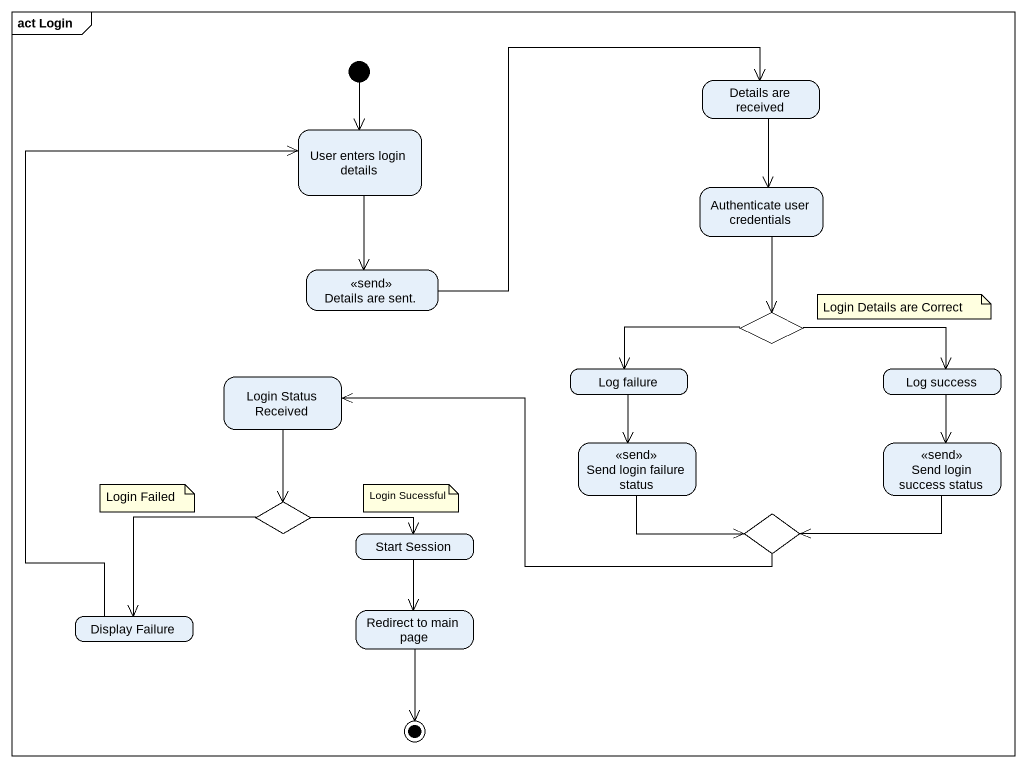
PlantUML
@startuml
mainframe act Login
hide empty description
state "Details are received" as Details_are_received
state "User enters login details" as User_enters_login_details
state "Authenticate user credentials" as Authenticate_user
state "Details are sent." as Details_are_sent <<send>>
state choice1 <<choice>>
state "Login Status Received" as Login_Status_Received
state "Log failure" as Log_failure
state "Log success" as Log_success
state "Send login failure status" as Send_login_failure_status <<send>>
state "Send login success status" as Send_login_success_status <<send>>
state choice2 <<choice>>
state choice3 <<choice>>
state "Start Session" as Start_Session
state "Display Failure" as Display_Failure
state "Redirect to main page" as Redirect_to_main_page
[*] --> User_enters_login_details
Details_are_received --> Authenticate_user
User_enters_login_details --> Details_are_sent
Authenticate_user --> choice1
Details_are_sent -right-> Details_are_received
choice1 -left-> Log_failure
choice1 -right-> Log_success
Login_Status_Received --> choice2
Log_failure --> Send_login_failure_status
Log_success --> Send_login_success_status
Send_login_failure_status -right-> choice3
Send_login_success_status -left-> choice3
choice2 -right-> Start_Session
choice2 --> Display_Failure
choice3 -left-> Login_Status_Received
Start_Session --> Redirect_to_main_page
Display_Failure -up-> User_enters_login_details
Redirect_to_main_page --> [*]
note as N1
  Login Details are Correct
end note
note as N2
  Login Failed
end note
note as N3
  Login Sucessful
end note
@enduml
